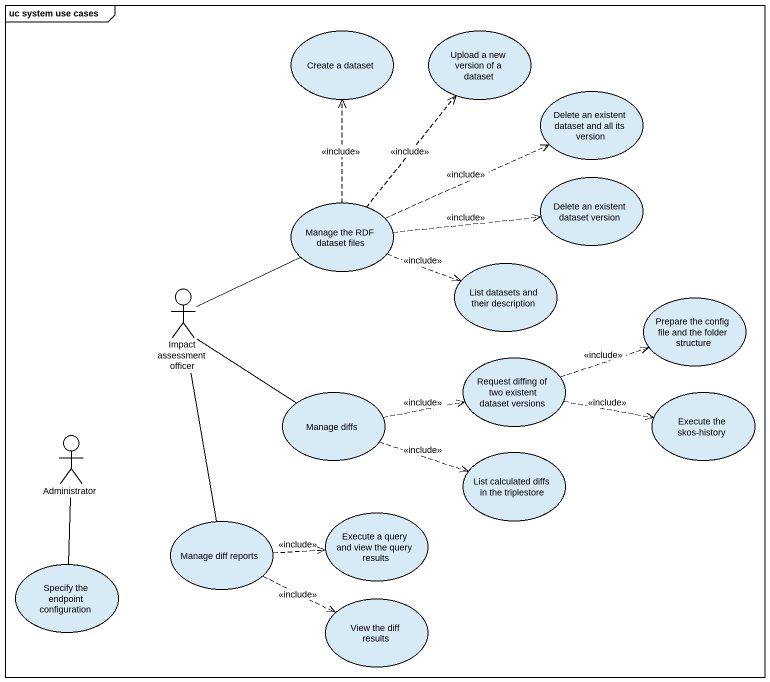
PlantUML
@startuml
mainframe uc system use cases
usecase "Create a dataset" as Create_a_dataset
usecase "Upload a new version of a dataset" as Upload_a_new_version_of_a
usecase "Delete an existent dataset and all its version" as Delete_an_existent_dataset
usecase "Delete an existent dataset version" as Delete_an_existent_dataset_2
usecase "Manage the RDF dataset files" as Manage_the_RDF_dataset_files
usecase "List datasets and their description" as List_datasets_and_their
actor "Impact assessment officer" as Impact_assessment_officer
usecase "Prepare the config file and the folder structure" as Prepare_the_config_file_and
usecase "Manage diffs" as Manage_diffs
usecase "Request diffing of two existent dataset versions" as Request_diffing_of_two
usecase "Execute the skos-history" as Execute_the_skos_history
actor Administrator
usecase "List calculated diffs in the triplestore" as List_calculated_diffs_in
usecase "Manage diff reports" as Manage_diff_reports
usecase "Execute a query and view the query results" as Execute_a_query_and_view
usecase "Specify the endpoint configuration" as Specify_the_endpoint
usecase "View the diff results" as View_the_diff_results
Manage_the_RDF_dataset_files .up.> Create_a_dataset : <<include>>
Manage_the_RDF_dataset_files .up.> Upload_a_new_version_of_a : <<include>>
Manage_the_RDF_dataset_files .right.> Delete_an_existent_dataset : <<include>>
Manage_the_RDF_dataset_files .right.> Delete_an_existent_dataset_2 : <<include>>
Manage_the_RDF_dataset_files .right.> List_datasets_and_their : <<include>>
Impact_assessment_officer -right- Manage_the_RDF_dataset_files
Impact_assessment_officer -- Manage_diffs
Impact_assessment_officer -- Manage_diff_reports
Manage_diffs .right.> Request_diffing_of_two : <<include>>
Manage_diffs .right.> List_calculated_diffs_in : <<include>>
Request_diffing_of_two .right.> Prepare_the_config_file_and : <<include>>
Request_diffing_of_two .right.> Execute_the_skos_history : <<include>>
Administrator -- Specify_the_endpoint
Manage_diff_reports .right.> Execute_a_query_and_view : <<include>>
Manage_diff_reports .right.> View_the_diff_results : <<include>>
@enduml
